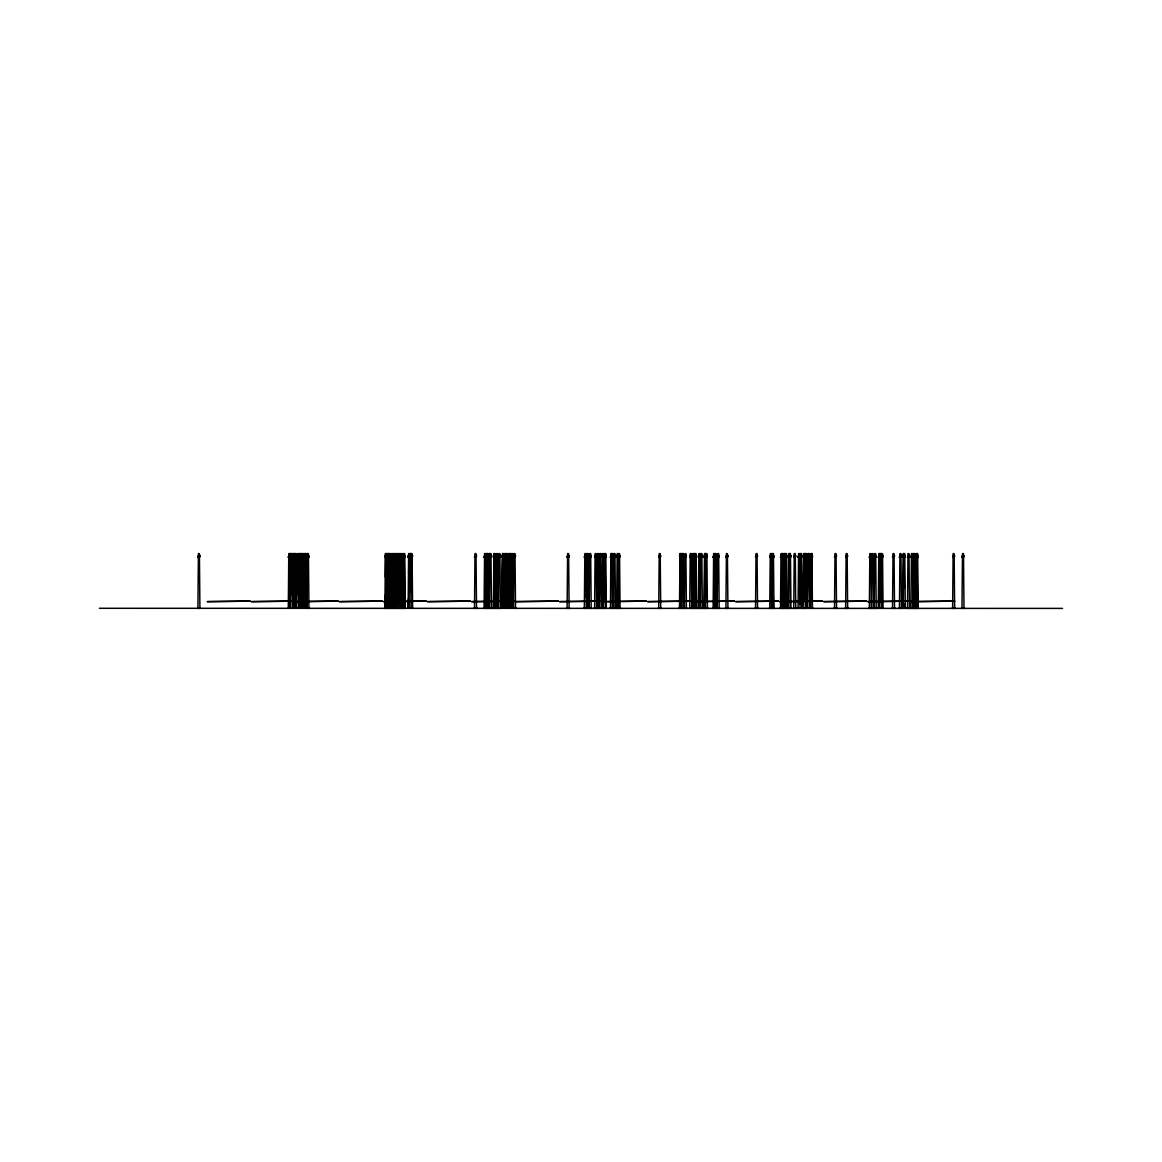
<?xml version="1.0" encoding="UTF-8"?>
<svg xmlns="http://www.w3.org/2000/svg" width="1162" height="1162" viewBox="0 0 1162 1162"><rect width="100%" height="100%" fill="white"/><g stroke="black" fill="none" stroke-linecap="round" stroke-linejoin="round"><path stroke-width="1.5" d="M197.918 607.857L198.426 553.606L199.414 553.606L199.908 607.857M289.323 607.857L289.817 553.606L289.919 568.073M290.515 607.857L291.008 553.606M292.243 595.191L292.621 553.606L294.03 553.606M292.78 580.724L293.027 553.606M293.768 607.857L294.262 553.606L295.773 553.606L296.252 606.041M294.567 577.107L294.785 553.606M296.586 607.857L297.094 553.606L298.082 553.606L298.59 607.857M298.445 595.191L298.823 553.606L300.58 553.606L301.06 608.351M299.084 607.857L299.593 553.606M300.914 580.724L301.161 553.606L302.788 553.606L303.282 607.857M301.292 607.857L301.8 553.606M302.803 607.857L303.369 553.606L306.419 553.606L306.928 607.857M303.398 607.857L303.863 557.223M303.819 607.857L303.878 602.424M303.921 597.007L304.313 553.606L304.793 607.857L305.432 553.606L305.708 597.007M306.884 564.456L306.986 553.606L308.438 553.606L308.932 607.857M306.942 607.857L307.451 553.606M384.912 607.857L385.406 553.606L390.534 553.606L391.028 607.857M385.087 607.857L385.203 595.191M385.363 577.107L385.581 553.606M386.234 577.107L386.365 562.64M386.365 607.857L386.859 553.606M387.353 607.857L387.861 553.606L388.181 589.773M389.531 553.606L389.096 608.351M391.187 607.857L391.681 553.606L392.669 553.606L393.177 607.857M393.061 607.857L393.555 553.606L394.557 553.606L395.051 607.857L395.516 553.606L397.564 553.606L397.869 587.957M396.242 587.957L396.562 553.606L396.997 607.857M397.462 607.857L397.956 553.606L398.958 553.606L399.452 607.857M399.147 606.041L399.626 553.606L400.629 553.606L401.122 607.857M400.788 607.857L401.297 553.606L402.284 553.606L402.793 607.857M402.909 607.857L403.563 553.606M408.123 607.857L408.617 553.606L412.103 553.606L412.597 607.857L408.298 608.351M408.356 607.857L408.443 598.808M408.675 573.491L408.864 553.606M409.547 553.606L409.068 608.351M410.084 578.923L410.317 553.606M410.767 591.574L411.101 553.606M474.503 607.857L475.011 553.606L475.999 553.606L476.507 607.857M484.089 607.857L484.583 553.606L485.585 553.606L486.079 607.857M485.6 607.857L486.108 553.606L487.372 553.606L487.808 608.351M486.297 562.64L486.37 553.606M487.459 568.073L487.59 553.606L488.592 553.606L489.028 600.623M489.492 607.857L489.986 553.606L490.248 575.306M493.4 607.857L493.908 553.606L495.114 553.606L495.608 607.857M493.618 607.857L494.126 553.606M496 607.857L496.494 553.606L497.481 553.606L497.99 607.857M498.396 607.857L498.905 553.606L499.892 553.606L500.386 607.857M501.897 607.857L502.405 553.606L503.712 553.606L504.221 607.857L504.642 553.606L505.862 553.606L506.356 607.857M502.115 607.857L502.55 559.024M502.231 607.857L502.725 553.606M504.366 607.857L504.86 553.606M506.036 575.306L506.24 553.606L507.242 553.606L507.736 607.857M508.172 607.857L508.665 553.606L509.915 553.606M508.622 586.156L508.912 553.606M509.668 607.857L510.176 553.606L511.164 553.606L511.658 607.857M511.295 607.857L511.803 553.606L512.791 553.606L513.284 607.857M513.531 607.857L514.025 553.606L515.013 553.606L515.521 607.857M567.114 607.857L567.608 553.606L568.596 553.606L569.104 607.857M584.355 607.857L584.849 553.606L586.955 553.606L587.449 607.857M585.561 597.007L585.953 553.606L586.345 607.857M586.926 600.623L587.362 553.606L588.422 553.606L588.611 575.306M589.178 607.857L589.671 553.606L590.674 553.606L591.167 607.857M594.61 607.857L595.104 553.606L596.106 553.606L596.6 607.857M596.992 607.857L597.486 553.606L598.488 553.606L598.982 607.857M599.302 607.857L599.795 553.606L600.986 553.606M599.49 607.857L599.999 553.606M604.385 600.623L604.821 553.606M611.517 575.306L611.706 553.606M611.793 582.54L612.054 553.606M616.659 607.857L617.167 553.606L618.155 553.606L618.663 607.857M618.053 607.857L618.547 553.606L619.549 553.606L620.043 607.857M658.723 607.857L659.217 553.606L660.205 553.606L660.713 607.857M679.494 607.857L679.988 553.606L681.208 553.606L681.411 577.107M679.712 607.857L680.206 553.606M681.222 607.857L681.716 553.606L683.241 553.606L683.735 607.857M682.021 577.107L682.239 553.606M689.734 607.857L690.228 553.606L691.23 553.606L691.724 607.857M691.956 607.857L692.45 553.606L693.685 553.606M692.189 607.857L692.697 553.606M695.079 553.606L694.702 608.351M698.347 607.857L698.841 553.606L699.844 553.606L700.337 607.857L700.831 553.606L701.819 553.606L702.327 607.857M704.012 607.857L704.506 553.606L706.903 553.606L707.397 607.857M704.404 607.857L704.753 569.874M705.407 607.857L705.9 553.606M714.049 589.773L713.86 608.351M714.601 607.857L715.109 553.606M717.157 607.857L717.651 553.606L718.653 553.606L719.147 607.857M725.93 607.857L726.424 553.606L727.412 553.606L727.92 607.857M755.547 607.857L756.041 553.606L757.043 553.606L757.537 607.857M769.752 607.857L770.261 553.606L771.248 553.606L771.742 607.857M771.408 607.857L771.917 553.606L773.456 553.606L773.95 607.857M771.96 607.857L772.454 553.606M780.515 607.857L781.009 553.606L783.072 553.606L783.566 607.857M781.576 607.857L782.07 553.606L782.505 607.857M783.885 607.857L784.394 553.606M784.989 607.857L785.483 553.606L785.875 607.857M789.245 575.306L789.448 553.606M793.762 607.857L794.256 553.606L795.258 553.606L795.752 607.857M798.091 607.857L798.584 553.606L799.587 553.606L800.081 607.857M799.877 604.24L800.342 553.606L801.562 553.606L802.056 607.857M800.24 587.957L800.56 553.606M804.133 586.156L804.438 553.606M805.339 600.623L805.774 553.606L806.762 553.606L807.256 607.857M807.517 607.857L808.026 553.606L809.348 553.606L809.841 607.857M808.098 580.724L808.345 553.606M810.64 587.957L810.945 553.606M834.519 607.857L835.028 553.606L836.015 553.606L836.524 607.857M845.645 607.857L846.139 553.606L847.142 553.606L847.635 607.857M869.35 607.857L869.844 553.606L870.832 553.606L871.34 607.857M871.66 607.857L872.154 553.606L873.141 553.606L873.65 607.857M874.202 607.857L874.696 553.606L875.698 553.606L876.192 607.857M878.283 607.857L878.777 553.606L881.116 553.606L881.609 607.857M879.619 607.857L880.113 553.606M881.29 582.54L881.551 553.606L882.539 553.606L883.047 607.857L877.528 608.351M892.532 607.857L893.041 553.606L894.028 553.606L894.522 607.857M899.446 607.857L899.954 553.606L900.942 553.606L901.436 607.857M902.525 608.351L903.15 553.606L904.762 553.606L905.271 607.857M903.281 607.857L903.775 553.606M907.493 607.857L907.987 553.606L908.989 553.606L909.483 607.857M910.964 607.857L911.458 553.606L912.461 553.606L912.954 607.857M912.766 607.857L913.259 553.606L914.784 553.606L915.278 607.857M913.288 607.857L913.797 553.606M915.671 600.623L916.092 553.606L917.675 553.606L918.169 607.857M916.179 607.857L916.673 553.606M952.637 607.857L953.13 553.606L954.133 553.606L954.627 607.857M961.991 607.857L962.485 553.606L963.487 553.606L963.981 607.857M403.403 553.606L404.565 553.606L405.059 607.857M505.615 554.594L504.86 557.339L503.393 557.339M509.668 554.594L508.912 555.843M587.609 554.594L588.103 555.843M296.266 555.843L294.509 555.843L294.509 554.594L295.526 554.594L295.526 555.843M298.823 555.843L298.082 555.843L298.823 557.339M410.535 555.843L411.856 555.843L411.856 554.594L411.363 555.843M588.916 555.843L585.096 555.843L585.096 554.594L585.59 555.843M603.601 555.843L604.85 555.843L604.85 554.594L604.342 555.843M694.542 555.843L695.82 555.843M713.889 555.843L714.383 554.594L713.889 557.339M790.189 555.843L788.867 555.843L788.867 554.594L789.361 555.843M915.598 555.843L918.169 555.843L918.169 557.339L917.094 557.339M291.531 557.339L290.515 557.339L290.558 554.594L290.064 555.843M293.027 557.339L292.011 557.339L292.011 555.843L293.376 555.843L293.376 554.594L292.868 555.843M296.266 557.339L295.264 557.339L295.264 555.843M302.149 557.339L305.809 557.339M307.974 557.339L308.932 557.339L308.932 555.843L306.419 555.843L306.419 557.339L307.451 557.339L307.451 555.843M385.581 557.339L384.912 555.843L388.602 555.843L388.602 554.594L388.108 555.843M385.958 557.339L386.902 557.339L386.859 555.843M388.355 557.339L387.353 557.339L387.353 555.843M389.938 557.339L391.681 557.339L391.681 555.843L389.778 555.843L389.778 554.594L390.287 555.843M396.068 557.339L396.997 557.339L396.997 555.843M403.563 557.339L402.284 557.339L402.284 555.843L405.059 555.843L405.059 557.339L404.318 554.594L403.65 555.843M411.813 557.339L410.535 557.339L410.564 554.594L411.028 557.339M485.585 557.339L486.079 555.843L485.6 557.339M490.538 557.339L489.492 557.339L489.492 555.843M508.912 557.339L508.172 555.843L510.176 555.843L510.162 557.339L509.668 555.843M585.459 557.339L586.345 557.339L586.2 554.594L586.708 555.843M586.854 557.339L587.667 554.594M588.916 557.339L588.35 555.843M600.798 557.339L601.48 555.843L599.302 555.843L599.302 557.339L600.246 554.594M604.821 557.339L603.601 557.339L603.615 555.843M611.212 557.339L612.316 557.339L612.795 554.594L612.795 555.843L611.081 555.843L611.081 554.594L611.59 555.843M682.239 557.339L680.99 557.339L680.947 554.594L680.206 557.339L679.494 555.843L683.735 555.843L683.735 557.339L682.719 557.339L682.719 555.843M692.697 557.339L691.956 555.843L693.206 555.843L693.206 554.594L692.697 555.843M704.898 557.339L704.012 557.339L704.012 555.843L706.656 555.843L706.656 554.594L706.147 555.843M706.394 557.339L705.407 557.339L705.508 555.843M771.248 557.339L772.454 557.339L772.454 555.843M772.904 557.339L773.95 557.339L773.95 555.843L771.248 555.843L771.408 557.339M782.317 555.843L782.825 554.594L783.566 557.339L784.263 554.594L784.394 557.339M788.954 557.339L790.102 557.339L790.189 554.594L789.608 557.339M800.56 557.339L799.587 557.339L799.587 555.843L802.056 555.843L802.056 557.339L801.315 554.594L800.589 555.843M804.438 557.339L803.32 557.339L803.32 555.843L806.515 555.843L806.021 554.594L805.92 557.339L804.816 557.339L804.685 554.594M808.345 557.339L807.517 555.843L809.841 555.843L809.841 557.339L809.013 557.339L809.086 554.594L808.273 555.843M810.945 557.339L810.292 555.843L812.441 555.843L812.441 557.339L811.701 554.594L811.047 555.843M880.273 557.339L879.024 554.594L879.024 555.843L882.292 555.843L882.292 554.594L881.609 557.339L880.593 557.339M904.123 557.339L905.271 557.339L905.271 555.843L902.642 555.843L902.642 557.339L903.775 557.339L904.021 554.594M915.598 557.339L916.673 557.339L916.673 555.843M501.476 607.857L516.262 608.351M790.857 608.351L779.76 608.351M806.777 607.857L813.037 608.351M902.525 607.857L906.011 608.351M917.094 553.606L917.588 607.857M914.262 553.606L914.755 607.857M904.123 553.606L904.443 587.957M904.617 604.24L904.646 607.857M880.593 553.606L880.767 573.491M879.765 553.606L880.215 602.424M812.441 607.857L811.947 553.606L810.8 553.606L810.263 608.351M811.788 553.606L812.296 607.857M809.013 553.606L809.551 608.351M805.92 607.857L805.426 553.606L803.813 553.606L803.189 608.351M804.816 553.606L805.31 607.857M801.33 553.606L801.838 607.857L797.335 608.351M790.944 607.857L790.451 553.606L788.62 553.606L788.199 608.351M789.608 553.606L790.102 607.857M786.979 607.857L786.485 553.606L783.522 553.606L783.144 608.351M784.51 553.606L784.931 598.808M772.904 553.606L773.224 587.957M773.311 597.007L773.398 607.857M716.605 607.857L716.097 553.606L713.642 553.606L713.148 608.351M715.385 553.606L715.661 584.341M714.63 553.606L715.124 607.857M705.93 557.223L706.075 573.491M705.508 553.606L705.915 598.808M696.575 607.857L696.082 553.606L694.295 553.606L693.83 608.351M695.283 553.606L695.791 607.857M693.453 553.606L693.946 607.857M686.393 607.857L685.9 553.606L684.897 553.606L684.476 608.351M682.719 553.606L683.212 607.857M680.99 553.606L681.484 607.857M615.453 607.857L614.959 553.606L613.972 553.606L613.463 607.857L613.057 553.606L610.82 553.606L610.471 608.351M611.822 553.606L612.316 607.857M606.317 607.857L605.809 553.606L604.095 553.606L603.572 608.351M605.097 553.606L605.591 607.857M604.037 600.623L603.615 553.606L602.613 553.606L602.032 608.351M600.798 553.606L601.48 607.857M588.35 553.606L588.843 607.857M509.668 553.606L510.162 607.857M505.63 553.606L506.138 607.857M503.393 553.606L503.567 571.689M494.896 553.606L495.404 607.857M491.482 607.857L490.974 553.606L489.057 553.606L488.606 608.351M487.096 553.606L487.604 607.857M411.319 553.606L411.551 578.923M410.535 553.606L411.028 607.857M404.391 553.606L404.899 607.857M389.938 553.606L390.432 608.351M388.849 553.606L389.343 607.857M386.409 553.606L386.902 607.857M307.974 553.606L308.075 564.456M302.149 553.606L302.41 580.724M299.811 553.606L300.203 595.191M295.264 553.606L295.845 608.351M293.623 553.606L294.117 607.857M292.504 607.857L292.011 553.606L288.786 553.606L288.292 607.857L309.688 608.351M291.081 559.024L291.284 580.724M290.805 553.606L291.081 582.54M1062.533 608.394L99.38 608.292M964.721 608.351L961.235 608.351M955.382 608.351L951.896 608.351M918.91 608.351L906.738 608.351M917.675 555.843L917.675 557.339L917.428 554.594L916.339 554.594L916.339 555.843M916.179 555.843L916.179 557.339M914.755 555.843L914.784 557.339M914.538 555.843L914.538 554.594L913.521 554.594L913.288 557.339L913.259 555.843M914.262 555.843L914.262 557.339L915.278 557.339L915.278 555.843L912.461 555.843L912.461 557.339L913.797 557.339L914.015 554.594L914.044 555.843M912.954 555.843L912.954 557.339M912.766 555.843L912.766 557.339M904.762 555.843L904.632 557.339M904.515 555.843L904.515 554.594L903.382 554.594L903.397 555.843M903.281 555.843L903.15 557.339M902.656 555.843L902.656 557.339M902.191 608.351L898.705 608.351M895.277 608.351L891.791 608.351M881.551 555.843L881.551 557.339M881.116 555.843L881.116 557.339M880.869 555.843L880.869 554.594L880.346 555.843M880.113 555.843L880.113 557.339M879.765 555.843L879.765 557.339M876.932 608.351L868.595 608.351M848.376 608.351L844.89 608.351M837.265 608.351L833.779 608.351M812.296 555.843L812.296 557.339M811.947 555.843L811.947 557.339M811.541 554.594L811.541 555.843M811.207 554.594L811.207 555.843M810.8 555.843L810.8 557.339M809.507 555.843L809.507 557.339M809.348 555.843L809.348 557.339M808.026 555.843L808.026 557.339M806.065 608.351L802.579 608.351M805.426 555.843L805.426 557.339M805.31 557.339L805.179 554.594L804.06 554.594L804.06 555.843M804.569 554.594L804.569 555.843M803.813 555.843L803.813 557.339M801.838 555.843L801.838 557.339M801.562 555.843L801.562 557.339M801.083 554.594L801.083 555.843M800.807 554.594L800.807 555.843M800.342 555.843L800.342 557.339M800.081 555.843L800.081 557.339M796.493 608.351L793.007 608.351M784.989 557.339L785.134 554.594L784.51 557.339M783.885 555.843L783.885 557.339L785.875 557.339L786.238 554.594L786.238 555.843L781.256 555.843L781.256 554.594L781.75 555.843M783.522 555.843L783.522 557.339M783.072 555.843L783.072 557.339M782.505 555.843L782.505 557.339L781.576 557.339L781.576 555.843M782.07 555.843L782.07 557.339M774.705 608.351L769.012 608.351M773.456 555.843L773.398 557.339M773.209 555.843L773.209 554.594L772.164 554.594L772.164 555.843M772.715 554.594L772.715 555.843M771.96 555.843L771.96 557.339M771.917 555.843L771.742 557.339M758.278 608.351L754.806 608.351M728.661 608.351L725.175 608.351M719.888 608.351L712.393 608.351M708.152 608.351L697.607 608.351M705.9 555.843L705.9 557.339M705.247 555.843L705.247 554.594L704.753 555.843M704.404 555.843L704.506 557.339M700.337 555.843L700.337 557.339M697.316 608.351L688.993 608.351M695.283 557.339L695.82 554.594L695.791 557.339L694.585 557.339L694.542 554.594L695.079 557.339M693.946 555.843L693.801 557.339M692.944 554.594L692.944 555.843M692.45 555.843L692.45 557.339M687.134 608.351L678.753 608.351M683.241 555.843L683.212 557.339M682.995 555.843L682.995 554.594L681.963 554.594L681.963 555.843M682.486 554.594L682.457 555.843M681.716 555.843L681.716 557.339M681.484 555.843L681.484 557.339M681.222 555.843L681.222 557.339M680.743 554.594L680.743 555.843M680.453 554.594L680.453 555.843M679.988 555.843L679.988 557.339M679.712 555.843L679.712 557.339M661.454 608.351L657.968 608.351M620.784 608.351L609.6 608.351M618.794 555.843L619.288 554.594L619.288 555.843L617.414 555.843L617.414 554.594L617.908 555.843M618.663 555.843L618.053 557.339L618.155 555.843M613.551 555.843L613.463 557.339M612.054 555.843L612.054 557.339M611.822 555.843L611.822 557.339M606.332 608.351L593.869 608.351M604.095 555.843L604.095 557.339M600.986 555.843L600.986 557.339M600.536 554.594L600.536 555.843M599.49 555.843L599.49 557.339M591.923 608.351L588.437 608.351M588.843 555.843L588.843 557.339M587.086 608.351L583.6 608.351M586.955 555.843L586.955 557.339M585.837 555.843L585.837 557.339M569.845 608.351L566.359 608.351M511.658 555.843L511.658 557.339M511.295 555.843L511.295 557.339M509.406 554.594L509.406 555.843M509.174 554.594L509.174 555.843M508.665 555.843L508.665 557.339M506.24 555.843L506.138 557.339M505.383 554.594L506.356 557.339L506.981 554.594L506.981 555.843L501.897 555.843L501.897 557.339L502.725 555.843M505.107 554.594L505.107 555.843M504.642 555.843L504.642 557.339M504.366 555.843L504.366 557.339M504.148 555.843L504.148 557.339M503.712 555.843L503.712 557.339M503.466 555.843L503.466 554.594L502.652 555.843M502.972 554.594L503.146 555.843M502.405 555.843L502.405 557.339M502.115 555.843L502.115 557.339M501.156 608.351L492.659 608.351M495.404 555.843L495.404 557.339M495.114 555.843L495.114 557.339M494.649 554.594L494.649 555.843M494.373 554.594L494.373 555.843M493.908 555.843L493.908 557.339M493.618 555.843L493.618 557.339M492.223 608.351L488.737 608.351M490.233 555.843L490.727 554.594L490.727 555.843L486.355 555.843L486.355 554.594L487.125 554.594L487.096 557.339L487.866 557.339L487.837 554.594L488.345 555.843M489.986 555.843L489.986 557.339M489.798 555.843L489.798 554.594L489.304 555.843M489.057 555.843L489.057 557.339L488.548 555.843M488.345 608.351L483.348 608.351M487.604 555.843L487.604 557.339M486.849 554.594L486.849 555.843M486.617 554.594L486.617 555.843M477.248 608.351L473.762 608.351M409.794 554.594L409.794 555.843M409.547 555.843L409.547 557.339L408.123 557.339L408.123 555.843L410.317 555.843L410.288 554.594L408.864 554.594L408.864 555.843M409.358 554.594L409.358 555.843M409.111 554.594L409.039 557.339M408.617 555.843L408.617 557.339M408.356 555.843L408.356 557.339M405.64 608.351L384.332 608.351M404.899 555.843L404.899 557.339M404.565 555.843L404.565 557.339M404.144 554.594L404.144 555.843M403.824 554.594L403.824 555.843M403.403 555.843L403.403 557.339M402.909 555.843L402.793 557.339M401.122 555.843L401.122 557.339M399.452 555.843L399.452 557.339M398.203 555.843L398.711 554.594L398.711 555.843L394.557 555.843L394.557 557.339L395.516 557.339L395.719 554.594L396.213 555.843M397.956 555.843L397.956 557.339L397.462 555.843M397.317 555.843L397.317 554.594L396.808 555.843M396.503 555.843L396.503 557.339M395.763 554.594L395.763 555.843M395.051 555.843L395.007 557.339M393.061 555.843L393.177 557.339M391.187 555.843L391.187 557.339M391.028 555.843L391.028 557.339M390.534 555.843L390.534 557.339M389.343 555.843L389.343 557.339M389.038 555.843L389.038 557.339M387.861 555.843L387.861 557.339M387.6 555.843L387.6 554.594L387.106 555.843M386.365 557.339L386.321 554.594L385.668 555.843M386.162 554.594L386.162 555.843M385.828 554.594L385.828 555.843M385.406 555.843L385.406 557.339M385.087 555.843L385.087 557.339M308.438 555.843L308.438 557.339M308.191 555.843L308.191 554.594L307.233 554.594L307.233 555.843M307.727 554.594L307.698 555.843M306.942 555.843L306.942 557.339M305.679 555.843L306.172 554.594L306.172 555.843L300.58 555.843L300.58 557.339L301.8 557.339L301.902 554.594M305.432 555.843L305.432 557.339M305.069 555.843L305.069 554.594L304.575 555.843M304.793 555.843L304.938 557.339M304.299 555.843L304.299 557.339M304.052 555.843L304.052 554.594L303.558 555.843M303.819 555.843L303.819 557.339M303.369 555.843L303.297 557.339M302.803 555.843L302.875 557.339M302.541 555.843L302.541 554.594L301.408 554.594L301.408 555.843M302.047 554.594L302.047 555.843M301.074 555.843L301.074 557.339M298.59 555.843L298.59 557.339M295.758 555.843L295.758 557.339M294.117 557.339L293.623 555.843L293.768 557.339M293.274 554.594L293.274 555.843M292.621 555.843L292.621 557.339M292.504 555.843L292.504 557.339M291.255 555.843L291.764 554.594L291.764 555.843L289.033 555.843L289.033 554.594L289.541 555.843M291.008 555.843L291.008 557.339M290.805 555.843L290.805 557.339M289.817 555.843L289.817 557.339L289.323 555.843M200.663 608.351L197.177 608.351M199.167 554.594L198.673 555.843L199.167 554.594M297.835 554.594L297.341 555.843L297.835 554.594M299.564 554.594L299.084 557.339L299.564 554.594M300.333 554.594L299.84 555.843L300.333 554.594M392.422 554.594L391.928 555.843L392.422 554.594M394.31 554.594L393.802 555.843L394.31 554.594M400.367 554.594L399.873 555.843L400.367 554.594M402.037 554.594L401.544 555.843L402.037 554.594M475.752 554.594L475.258 555.843L475.752 554.594M485.338 554.594L484.844 555.843L485.338 554.594M494.867 554.594L493.4 557.339L493.4 555.843L495.608 555.843L495.608 557.339L494.867 554.594M497.234 554.594L496.74 555.843L497.234 554.594M499.645 554.594L499.152 555.843L499.645 554.594M510.917 554.594L510.423 555.843L510.917 554.594M512.544 554.594L512.05 555.843L512.544 554.594M514.766 554.594L514.272 555.843L514.766 554.594M568.349 554.594L567.855 555.843L568.349 554.594M590.427 554.594L589.918 555.843L590.427 554.594M595.859 554.594L595.351 555.843L595.859 554.594M598.241 554.594L597.733 555.843L598.241 554.594M603.368 554.594L602.86 555.843L603.368 554.594M605.562 554.594L605.097 557.339L605.562 554.594M614.713 554.594L614.219 555.843L614.713 554.594M659.958 554.594L659.464 555.843L659.958 554.594M685.638 554.594L685.144 555.843L685.638 554.594M690.983 554.594L690.475 555.843L690.983 554.594M699.597 554.594L699.103 555.843L699.597 554.594M701.572 554.594L701.078 555.843L701.572 554.594M715.85 554.594L715.356 555.843L715.85 554.594M718.406 554.594L717.898 555.843L718.406 554.594M727.165 554.594L726.671 555.843L727.165 554.594M756.796 554.594L756.288 555.843L756.796 554.594M771.002 554.594L770.508 555.843L771.002 554.594M795.011 554.594L794.503 555.843L795.011 554.594M799.325 554.594L798.831 555.843L799.325 554.594M835.768 554.594L835.275 555.843L835.768 554.594M846.88 554.594L846.386 555.843L846.88 554.594M870.585 554.594L870.091 555.843L870.585 554.594M872.894 554.594L872.401 555.843L872.894 554.594M875.436 554.594L874.942 555.843L875.436 554.594M893.781 554.594L893.287 555.843L893.781 554.594M900.695 554.594L900.201 555.843L900.695 554.594M908.728 554.594L908.234 555.843L908.728 554.594M912.214 554.594L911.705 555.843L912.214 554.594M953.886 554.594L953.392 555.843L953.886 554.594M963.24 554.594L962.732 555.843L963.24 554.594M198.426 555.843L197.918 557.339L198.426 555.843M199.908 555.843L199.414 557.339L199.908 555.843M288.786 555.843L288.292 557.339L288.786 555.843M297.094 555.843L296.586 557.339L297.094 555.843M389.531 555.843L388.849 557.339L389.531 555.843M393.555 555.843L392.669 555.843L392.669 557.339L393.555 557.339L393.555 555.843M399.626 555.843L398.958 557.339L399.626 555.843M401.297 555.843L400.629 557.339L401.297 555.843M412.597 555.843L412.103 557.339L412.597 555.843M475.011 555.843L474.503 557.339L475.011 555.843M476.507 555.843L475.999 557.339L476.507 555.843M484.583 555.843L484.089 557.339L484.583 555.843M491.482 555.843L490.974 557.339L491.482 555.843M496.494 555.843L496 557.339L496.494 555.843M497.99 555.843L497.481 557.339L497.99 555.843M498.905 555.843L498.396 557.339L498.905 555.843M500.386 555.843L499.892 557.339L500.386 555.843M507.736 555.843L507.242 557.339L507.736 555.843M511.803 555.843L511.164 557.339L511.803 555.843M513.284 555.843L512.791 557.339L513.284 555.843M514.025 555.843L513.531 557.339L514.025 555.843M515.521 555.843L515.013 557.339L515.521 555.843M567.608 555.843L567.114 557.339L567.608 555.843M569.104 555.843L568.596 557.339L569.104 555.843M584.849 555.843L584.355 557.339L584.849 555.843M589.671 555.843L589.178 557.339L589.671 555.843M591.167 555.843L590.674 557.339L591.167 555.843M595.104 555.843L594.61 557.339L595.104 555.843M596.6 555.843L596.106 557.339L596.6 555.843M597.486 555.843L596.992 557.339L597.486 555.843M598.982 555.843L598.488 557.339L598.982 555.843M602.613 555.843L602.119 557.339L602.613 555.843M606.317 555.843L605.809 557.339L606.317 555.843M610.834 555.843L610.34 557.339L610.82 555.843M613.972 555.843L613.057 555.843L613.057 557.339L613.972 557.339L613.972 555.843M615.453 555.843L614.959 557.339L615.453 555.843M617.167 555.843L616.659 557.339L617.167 555.843M620.043 555.843L619.549 557.339L620.043 555.843M659.217 555.843L658.723 557.339L659.217 555.843M660.713 555.843L660.205 557.339L660.713 555.843M684.897 555.843L684.403 557.339L684.897 555.843M686.393 555.843L685.9 557.339L686.393 555.843M690.228 555.843L689.734 557.339L690.228 555.843M691.724 555.843L691.23 557.339L691.724 555.843M694.295 555.843L693.453 555.843L693.453 557.339L694.295 557.339L694.295 555.843M696.575 555.843L696.082 557.339L696.575 555.843M698.841 555.843L698.347 557.339L698.841 555.843M700.831 555.843L699.844 555.843L699.844 557.339L700.831 557.339L700.831 555.843M702.327 555.843L701.819 557.339L702.327 555.843M707.397 555.843L706.903 557.339L707.397 555.843M713.642 555.843L713.134 557.339L713.642 555.843M715.124 555.843L714.601 557.339L715.124 555.843M716.605 555.843L716.097 557.339L716.605 555.843M717.651 555.843L717.157 557.339L717.651 555.843M719.147 555.843L718.653 557.339L719.147 555.843M726.424 555.843L725.93 557.339L726.424 555.843M727.92 555.843L727.412 557.339L727.92 555.843M756.041 555.843L755.547 557.339L756.041 555.843M757.537 555.843L757.043 557.339L757.537 555.843M770.261 555.843L769.752 557.339L770.261 555.843M781.009 555.843L780.515 557.339L781.009 555.843M786.979 555.843L786.485 557.339L786.979 555.843M788.62 555.843L788.112 557.339L788.62 555.843M790.944 555.843L790.451 557.339L790.944 555.843M794.256 555.843L793.762 557.339L794.256 555.843M795.752 555.843L795.258 557.339L795.752 555.843M798.584 555.843L798.091 557.339L798.584 555.843M807.256 555.843L806.762 557.339L807.256 555.843M835.028 555.843L834.519 557.339L835.028 555.843M836.524 555.843L836.015 557.339L836.524 555.843M846.139 555.843L845.645 557.339L846.139 555.843M847.635 555.843L847.142 557.339L847.635 555.843M869.844 555.843L869.35 557.339L869.844 555.843M871.34 555.843L870.832 557.339L871.34 555.843M872.154 555.843L871.66 557.339L872.154 555.843M873.65 555.843L873.141 557.339L873.65 555.843M874.696 555.843L874.202 557.339L874.696 555.843M876.192 555.843L875.698 557.339L876.192 555.843M878.777 555.843L878.283 557.339L878.777 555.843M883.047 555.843L882.539 557.339L883.047 555.843M893.041 555.843L892.532 557.339L893.041 555.843M894.522 555.843L894.028 557.339L894.522 555.843M899.954 555.843L899.446 557.339L899.954 555.843M901.436 555.843L900.942 557.339L901.436 555.843M907.987 555.843L907.493 557.339L907.987 555.843M909.483 555.843L908.989 557.339L909.483 555.843M911.458 555.843L910.964 557.339L911.458 555.843M953.13 555.843L952.637 557.339L953.13 555.843M954.627 555.843L954.133 557.339L954.627 555.843M962.485 555.843L961.991 557.339L962.485 555.843M963.981 555.843L963.487 557.339L963.981 555.843M250.179 601.132L207.373 601.625L250.179 601.132M294.204 601.132L251.399 601.625L294.204 601.132M338.244 601.132L295.438 601.625L338.244 601.132M382.269 601.132L339.464 601.625L382.269 601.132M426.294 601.132L383.489 601.625L426.294 601.132M470.32 601.132L427.514 601.625L470.32 601.132M514.345 601.132L471.54 601.625L514.345 601.132M558.37 601.132L515.565 601.625L558.37 601.132M602.395 601.132L559.605 601.625L602.395 601.132M646.435 601.132L603.63 601.625L646.435 601.132M690.46 601.132L647.655 601.625L690.46 601.132M734.486 601.132L691.68 601.625L734.486 601.132M778.511 601.132L735.706 601.625L778.511 601.132M822.536 601.132L779.731 601.625L822.536 601.132M866.562 601.132L823.756 601.625L866.562 601.132M910.601 601.132L867.796 601.625L910.601 601.132M954.627 601.132L911.821 601.625L954.627 601.132M916.92 555.843L916.92 554.594L916.847 555.843M808.767 555.843L808.767 554.594L808.592 555.843M785.483 557.339L785.483 555.843L785.381 557.339M295.032 555.843L295.032 554.594L295.003 555.843"/></g></svg>
